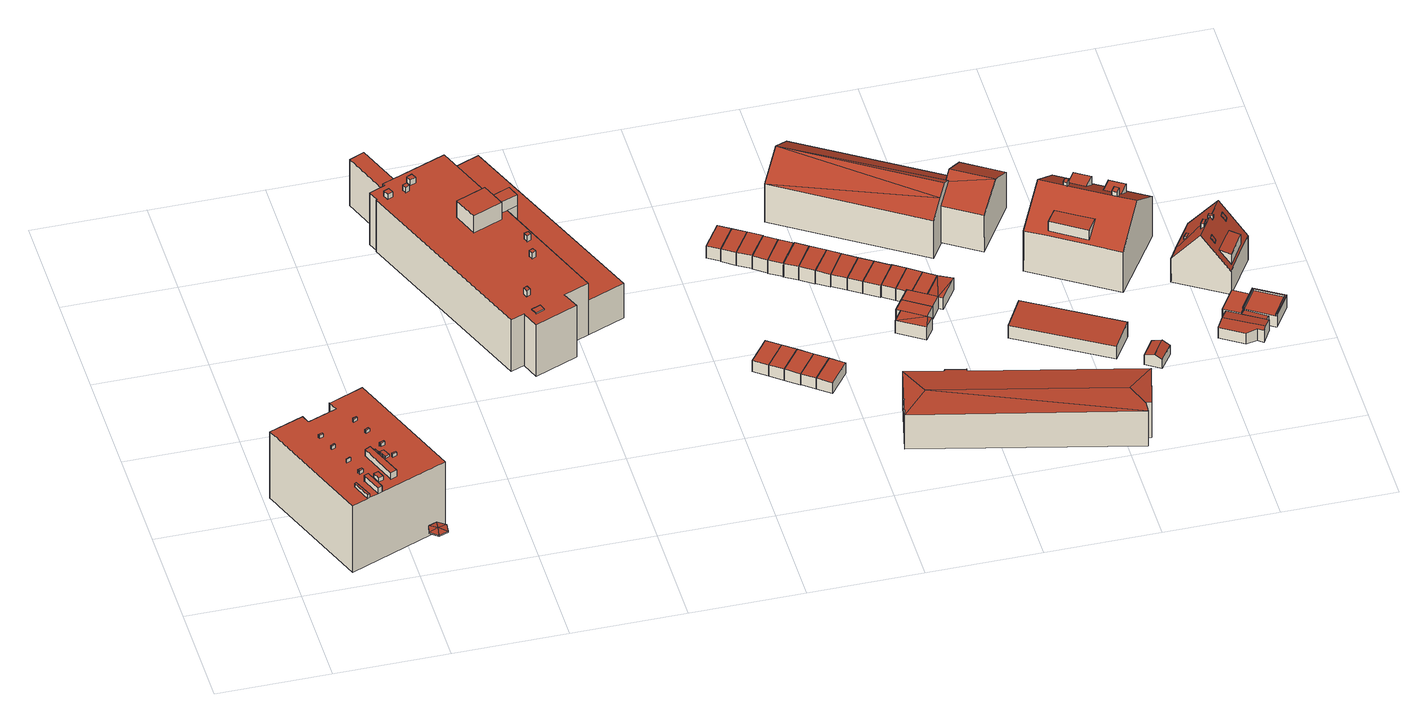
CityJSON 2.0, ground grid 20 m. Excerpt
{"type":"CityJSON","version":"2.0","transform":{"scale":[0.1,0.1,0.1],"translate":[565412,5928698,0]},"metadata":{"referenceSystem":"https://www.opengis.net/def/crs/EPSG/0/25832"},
"CityObjects":{
"building1":{"type":"Building","attributes":{"Grundfläche 2D":"419.373570","Grundhöhe NN":"1.527"},"children":["building1-1","building1-2","building1-3","building1-4","building1-5","building1-6","building1-7","building1-8","building1-9","building1-10","building1-11","building1-12","building1-13","building1-14","building1-15","building1-16"],"geometry":[{"type":"Solid","lod":"3","boundaries":[[[[0,1,2,3,4,5,6,7,8,9,10,11,12,13,14]],[[15,16,7,6,5,4,17,18]],[[12,11,10,9,8,7,16,19]],[[13,12,19,20]],[[0,14,13,20,21,22,23,24]],[[25,1,0,24,23,22,26,27]],[[28,2,1,25,27,26,29,30]],[[31,3,2,28,30,29,32,33]],[[3,31,33,32,17,4]],[[17,32,29,26,22,21,20,19,16,15,18]]]],"semantics":{"surfaces":[{"type":"RoofSurface"},{"type":"WallSurface"},{"type":"GroundSurface"}],"values":[[0,1,1,1,1,1,1,1,1,2]]}}]},
"building1-1":{"type":"BuildingInstallation","parents":["building1"],"geometry":[{"type":"MultiSurface","lod":"3","boundaries":[[[34,35,36,37]],[[38,39,37,36]],[[34,37,39,40]],[[40,41,35,34]],[[36,35,41,38]]],"semantics":{"surfaces":[{"type":"RoofSurface"},{"type":"WallSurface"}],"values":[0,1,1,1,1]}}]},
"building1-2":{"type":"BuildingInstallation","parents":["building1"],"geometry":[{"type":"MultiSurface","lod":"3","boundaries":[[[42,43,44,45]],[[9,46,45,44]],[[46,47,42,45]],[[43,42,47,8]],[[8,9,44,43]]],"semantics":{"surfaces":[{"type":"RoofSurface"},{"type":"WallSurface"}],"values":[0,1,1,1,1]}}]},
"building1-3":{"type":"BuildingInstallation","parents":["building1"],"geometry":[{"type":"MultiSurface","lod":"3","boundaries":[[[48,49,50,51]],[[51,50,52,53]],[[53,54,48,51]],[[49,48,54,55]],[[55,52,50,49]]],"semantics":{"surfaces":[{"type":"RoofSurface"},{"type":"WallSurface"}],"values":[0,1,1,1,1]}}]},
"building1-4":{"type":"BuildingInstallation","parents":["building1"],"geometry":[{"type":"MultiSurface","lod":"3","boundaries":[[[56,57,58,59,60]],[[58,57,61,62]],[[63,60,59,58,62,64]],[[56,60,63,65]],[[57,56,65,61]]],"semantics":{"surfaces":[{"type":"RoofSurface"},{"type":"WallSurface"}],"values":[0,1,1,1,1]}}]},
"building1-5":{"type":"BuildingInstallation","parents":["building1"],"geometry":[{"type":"MultiSurface","lod":"3","boundaries":[[[66,67,68,69]],[[11,70,69,68]],[[66,69,70,71]],[[67,66,71,10]],[[10,11,68,67]]],"semantics":{"surfaces":[{"type":"RoofSurface"},{"type":"WallSurface"}],"values":[0,1,1,1,1]}}]},
"building1-6":{"type":"BuildingInstallation","parents":["building1"],"geometry":[{"type":"MultiSurface","lod":"3","boundaries":[[[72,73,74,75]],[[76,77,73,72]],[[77,78,74,73]],[[78,79,75,74]],[[79,76,72,75]]],"semantics":{"surfaces":[{"type":"RoofSurface"},{"type":"WallSurface"}],"values":[0,1,1,1,1]}}]},
"building1-7":{"type":"BuildingInstallation","parents":["building1"],"geometry":[{"type":"MultiSurface","lod":"3","boundaries":[[[80,81,82,83]],[[83,82,84,85]],[[80,83,85,86]],[[81,80,86,87]],[[82,81,87,84]]],"semantics":{"surfaces":[{"type":"RoofSurface"},{"type":"WallSurface"}],"values":[0,1,1,1,1]}}]},
"building1-8":{"type":"BuildingInstallation","parents":["building1"],"geometry":[{"type":"MultiSurface","lod":"3","boundaries":[[[88,89,90,91]],[[92,93,88,91]],[[93,94,89,88]],[[94,95,90,89]],[[95,92,91,90]]],"semantics":{"surfaces":[{"type":"RoofSurface"},{"type":"WallSurface"}],"values":[0,1,1,1,1]}}]},
"building1-9":{"type":"BuildingInstallation","parents":["building1"],"geometry":[{"type":"MultiSurface","lod":"3","boundaries":[[[96,97,98,99]],[[99,98,100,101]],[[96,99,101,102]],[[97,96,102,103]],[[98,97,103,100]]],"semantics":{"surfaces":[{"type":"RoofSurface"},{"type":"WallSurface"}],"values":[0,1,1,1,1]}}]},
"building1-10":{"type":"BuildingInstallation","parents":["building1"],"geometry":[{"type":"MultiSurface","lod":"3","boundaries":[[[104,105,106,107]],[[107,106,108,109]],[[109,110,104,107]],[[105,104,110,111]],[[111,108,106,105]]],"semantics":{"surfaces":[{"type":"RoofSurface"},{"type":"WallSurface"}],"values":[0,1,1,1,1]}}]},
"building1-11":{"type":"BuildingInstallation","parents":["building1"],"geometry":[{"type":"MultiSurface","lod":"3","boundaries":[[[112,113,114,115]],[[115,114,116,117]],[[112,115,117,118]],[[113,112,118,119]],[[114,113,119,116]]],"semantics":{"surfaces":[{"type":"RoofSurface"},{"type":"WallSurface"}],"values":[0,1,1,1,1]}}]},
"building1-12":{"type":"BuildingInstallation","parents":["building1"],"geometry":[{"type":"MultiSurface","lod":"3","boundaries":[[[120,121,122,123]],[[123,122,124,125]],[[125,126,120,123]],[[121,120,126,127]],[[127,124,122,121]]],"semantics":{"surfaces":[{"type":"RoofSurface"},{"type":"WallSurface"}],"values":[0,1,1,1,1]}}]},
"building1-13":{"type":"BuildingInstallation","parents":["building1"],"geometry":[{"type":"MultiSurface","lod":"3","boundaries":[[[128,129,130,131]],[[131,130,132,133]],[[133,134,128,131]],[[129,128,134,135]],[[135,132,130,129]]],"semantics":{"surfaces":[{"type":"RoofSurface"},{"type":"WallSurface"}],"values":[0,1,1,1,1]}}]},
"building1-14":{"type":"BuildingInstallation","parents":["building1"],"geometry":[{"type":"MultiSurface","lod":"3","boundaries":[[[136,137,138,139]],[[136,139,140,141]],[[139,138,142,140]],[[141,143,137,136]],[[143,142,138,137]]],"semantics":{"surfaces":[{"type":"RoofSurface"},{"type":"WallSurface"}],"values":[0,1,1,1,1]}}]},
"building1-15":{"type":"BuildingInstallation","parents":["building1"],"geometry":[{"type":"MultiSurface","lod":"3","boundaries":[[[25,24,144,145,146,31,28]],[[25,27,23,24]],[[31,146,147,33]],[[31,33,30,28]],[[28,30,27,25]],[[24,23,148,144]],[[145,144,148,149]],[[146,145,149,147]],[[27,30,33,147,149,148,23]]],"semantics":{"surfaces":[{"type":"RoofSurface"},{"type":"WallSurface"},{"type":"OuterCeilingSurface"}],"values":[0,1,1,1,1,1,1,1,2]}}]},
"building1-16":{"type":"BuildingInstallation","parents":["building1"],"geometry":[{"type":"MultiSurface","lod":"3","boundaries":[[[150,151,152]],[[150,153,151]],[[150,152,154]],[[150,154,155]],[[150,155,156]],[[150,156,153]],[[157,158,156,155]],[[159,160,152,151]],[[160,161,154,152]],[[161,157,155,154]],[[158,162,153,156]],[[162,159,151,153]],[[162,158,157,161,160,159]]],"semantics":{"surfaces":[{"type":"RoofSurface"},{"type":"WallSurface"},{"type":"OuterCeilingSurface"}],"values":[0,0,0,0,0,0,1,1,1,1,1,1,2]}}]},
"building2":{"type":"Building","attributes":{"Grundfläche 2D":"959.477954","Grundhöhe NN":"1.490"},"children":["building2-1","building2-2","building2-3","building2-4","building2-5","building2-6","building2-7"],"geometry":[{"type":"Solid","lod":"3","boundaries":[[[[163,164,165,166]],[[167,168,169,170,171,172]],[[173,174,175,176,177,178,179,180,181,182,183,184,185,186,187,188,189,190,191,192,193]],[[194,195,196,197]],[[198,199,200,201,202,203,204,205]],[[192,191,166,165]],[[190,168,163,166,191]],[[168,167,164,163]],[[192,165,164,167,193]],[[190,189,169,168]],[[189,188,206,170,169]],[[206,207,171,170]],[[207,174,173,172,171]],[[173,193,167,172]],[[198,205,175,174]],[[197,196,177,176,175,205,208,209,210]],[[177,196,211,212,178]],[[179,178,212,213]],[[180,179,213,214]],[[181,180,214,215]],[[182,181,215,216]],[[183,182,216,217]],[[184,183,217,218]],[[185,184,218,219]],[[186,185,219,220]],[[186,220,221,202,187]],[[187,202,201,188]],[[188,201,200,206]],[[206,200,199,207]],[[207,199,198,174]],[[194,197,210,222]],[[195,194,222,223]],[[196,195,223,211]],[[203,202,221,224]],[[204,203,224,225]],[[205,204,225,208]],[[208,225,224,221,220,219,218,217,216,215,214,213,212,211,223,222,210,209]]]],"semantics":{"surfaces":[{"type":"RoofSurface"},{"type":"WallSurface"},{"type":"GroundSurface"}],"values":[[0,0,0,0,0,1,1,1,1,1,1,1,1,1,1,1,1,1,1,1,1,1,1,1,1,1,1,1,1,1,1,1,1,1,1,1,2]]}}]},
"building2-1":{"type":"BuildingInstallation","parents":["building2"],"geometry":[{"type":"MultiSurface","lod":"3","boundaries":[[[226,227,228,229]],[[230,231,229,228]],[[231,232,226,229]],[[227,226,232,233]],[[228,227,233,230]]],"semantics":{"surfaces":[{"type":"RoofSurface"},{"type":"WallSurface"}],"values":[0,1,1,1,1]}}]},
"building2-2":{"type":"BuildingInstallation","parents":["building2"],"geometry":[{"type":"MultiSurface","lod":"3","boundaries":[[[234,235,236,237]],[[237,236,238,239]],[[234,237,239,240]],[[235,234,240,241]],[[236,235,241,238]]],"semantics":{"surfaces":[{"type":"RoofSurface"},{"type":"WallSurface"}],"values":[0,1,1,1,1]}}]},
"building2-3":{"type":"BuildingInstallation","parents":["building2"],"geometry":[{"type":"MultiSurface","lod":"3","boundaries":[[[242,243,244,245]],[[245,244,246,247]],[[242,245,247,248]],[[243,242,248,249]],[[244,243,249,246]]],"semantics":{"surfaces":[{"type":"RoofSurface"},{"type":"WallSurface"}],"values":[0,1,1,1,1]}}]},
"building2-4":{"type":"BuildingInstallation","parents":["building2"],"geometry":[{"type":"MultiSurface","lod":"3","boundaries":[[[250,251,252,253]],[[253,252,254,255]],[[255,256,250,253]],[[251,250,256,257]],[[257,254,252,251]]],"semantics":{"surfaces":[{"type":"RoofSurface"},{"type":"WallSurface"}],"values":[0,1,1,1,1]}}]},
"building2-5":{"type":"BuildingInstallation","parents":["building2"],"geometry":[{"type":"MultiSurface","lod":"3","boundaries":[[[258,259,260,261]],[[261,260,262,263]],[[258,261,263,264]],[[259,258,264,265]],[[260,259,265,262]]],"semantics":{"surfaces":[{"type":"RoofSurface"},{"type":"WallSurface"}],"values":[0,1,1,1,1]}}]},
"building2-6":{"type":"BuildingInstallation","parents":["building2"],"geometry":[{"type":"MultiSurface","lod":"3","boundaries":[[[266,267,268,269]],[[269,268,270,271]],[[266,269,271,272]],[[267,266,272,273]],[[268,267,273,270]]],"semantics":{"surfaces":[{"type":"RoofSurface"},{"type":"WallSurface"}],"values":[0,1,1,1,1]}}]},
"building2-7":{"type":"BuildingInstallation","parents":["building2"],"geometry":[{"type":"MultiSurface","lod":"3","boundaries":[[[274,275,276,277]],[[277,276,278,279]],[[279,280,274,277]],[[275,274,280,281]],[[281,278,276,275]]],"semantics":{"surfaces":[{"type":"RoofSurface"},{"type":"WallSurface"}],"values":[0,1,1,1,1]}}]},
"building3":{"type":"Building","attributes":{"Grundfläche 2D":"15.358454","Grundhöhe NN":"1.234"},"geometry":[{"type":"Solid","lod":"3","boundaries":[[[[282,283,284,285]],[[286,287,285,284]],[[287,288,282,285]],[[288,289,283,282]],[[289,286,284,283]],[[289,288,287,286]]]],"semantics":{"surfaces":[{"type":"RoofSurface"},{"type":"WallSurface"},{"type":"GroundSurface"}],"values":[[0,1,1,1,1,2]]}}]},
"building4":{"type":"Building","attributes":{"Grundfläche 2D":"14.934471","Grundhöhe NN":"1.235"},"geometry":[{"type":"Solid","lod":"3","boundaries":[[[[290,291,285,284]],[[287,286,284,285]],[[286,292,290,284]],[[292,293,291,290]],[[293,287,285,291]],[[293,292,286,287]]]],"semantics":{"surfaces":[{"type":"RoofSurface"},{"type":"WallSurface"},{"type":"GroundSurface"}],"values":[[0,1,1,1,1,2]]}}]},
"building5":{"type":"Building","attributes":{"Grundfläche 2D":"16.079804","Grundhöhe NN":"1.243"},"geometry":[{"type":"Solid","lod":"3","boundaries":[[[[294,295,291,290]],[[293,292,290,291]],[[292,296,294,290]],[[296,297,295,294]],[[297,293,291,295]],[[297,296,292,293]]]],"semantics":{"surfaces":[{"type":"RoofSurface"},{"type":"WallSurface"},{"type":"GroundSurface"}],"values":[[0,1,1,1,1,2]]}}]},
"building6":{"type":"Building","attributes":{"Grundfläche 2D":"15.161634","Grundhöhe NN":"1.268"},"geometry":[{"type":"Solid","lod":"3","boundaries":[[[[298,299,295,294]],[[300,301,294,295]],[[301,302,298,294]],[[302,303,299,298]],[[303,300,295,299]],[[303,302,301,300]]]],"semantics":{"surfaces":[{"type":"RoofSurface"},{"type":"WallSurface"},{"type":"GroundSurface"}],"values":[[0,1,1,1,1,2]]}}]},
"building7":{"type":"Building","attributes":{"Grundfläche 2D":"15.591149","Grundhöhe NN":"1.284"},"geometry":[{"type":"Solid","lod":"3","boundaries":[[[[304,305,299,298]],[[303,302,298,299]],[[302,306,304,298]],[[306,307,305,304]],[[307,303,299,305]],[[307,306,302,303]]]],"semantics":{"surfaces":[{"type":"RoofSurface"},{"type":"WallSurface"},{"type":"GroundSurface"}],"values":[[0,1,1,1,1,2]]}}]},
"building8":{"type":"Building","attributes":{"Grundfläche 2D":"13.359956","Grundhöhe NN":"0.906"},"geometry":[{"type":"Solid","lod":"3","boundaries":[[[[308,309,310,311]],[[312,313,311,310]],[[313,314,308,311]],[[314,315,309,308]],[[315,312,310,309]],[[315,314,313,312]]]],"semantics":{"surfaces":[{"type":"RoofSurface"},{"type":"WallSurface"},{"type":"GroundSurface"}],"values":[[0,1,1,1,1,2]]}}]},
"building9":{"type":"Building","attributes":{"Grundfläche 2D":"14.744199","Grundhöhe NN":"0.836"},"geometry":[{"type":"Solid","lod":"3","boundaries":[[[[316,317,311,310]],[[318,319,310,311]],[[319,320,316,310]],[[320,321,317,316]],[[321,318,311,317]],[[321,320,319,318]]]],"semantics":{"surfaces":[{"type":"RoofSurface"},{"type":"WallSurface"},{"type":"GroundSurface"}],"values":[[0,1,1,1,1,2]]}}]},
"building10":{"type":"Building","attributes":{"Grundfläche 2D":"14.467933","Grundhöhe NN":"0.752"},"geometry":[{"type":"Solid","lod":"3","boundaries":[[[[322,317,316,323]],[[320,324,323,316]],[[324,325,322,323]],[[325,321,317,322]],[[321,320,316,317]],[[321,325,324,320]]]],"semantics":{"surfaces":[{"type":"RoofSurface"},{"type":"WallSurface"},{"type":"GroundSurface"}],"values":[[0,1,1,1,1,2]]}}]},
"building11":{"type":"Building","attributes":{"Grundfläche 2D":"14.315222","Grundhöhe NN":"0.655"},"geometry":[{"type":"Solid","lod":"3","boundaries":[[[[326,327,328,329]],[[330,331,329,328]],[[331,332,326,329]],[[332,333,327,326]],[[333,330,328,327]],[[333,332,331,330]]]],"semantics":{"surfaces":[{"type":"RoofSurface"},{"type":"WallSurface"},{"type":"GroundSurface"}],"values":[[0,1,1,1,1,2]]}}]},
"building12":{"type":"Building","attributes":{"Grundfläche 2D":"14.659593","Grundhöhe NN":"0.586"},"geometry":[{"type":"Solid","lod":"3","boundaries":[[[[334,327,326,335,336]],[[337,338,326,327]],[[338,339,335,326]],[[339,340,341,334,336,335]],[[341,337,327,334]],[[339,338,337,341,340]]]],"semantics":{"surfaces":[{"type":"RoofSurface"},{"type":"WallSurface"},{"type":"GroundSurface"}],"values":[[0,1,1,1,1,2]]}}]},
"building13":{"type":"Building","attributes":{"Grundfläche 2D":"14.381720","Grundhöhe NN":"0.501"},"geometry":[{"type":"Solid","lod":"3","boundaries":[[[[342,343,344,345]],[[343,342,346,347]],[[344,343,347,348]],[[345,344,348,349]],[[342,345,349,346]],[[347,346,349,348]]]],"semantics":{"surfaces":[{"type":"RoofSurface"},{"type":"WallSurface"},{"type":"GroundSurface"}],"values":[[0,1,1,1,1,2]]}}]},
"building14":{"type":"Building","attributes":{"Grundfläche 2D":"16.292065","Grundhöhe NN":"0.453"},"geometry":[{"type":"Solid","lod":"3","boundaries":[[[[350,351,345,344]],[[349,348,344,345]],[[348,352,350,344]],[[352,353,351,350]],[[353,349,345,351]],[[353,352,348,349]]]],"semantics":{"surfaces":[{"type":"RoofSurface"},{"type":"WallSurface"},{"type":"GroundSurface"}],"values":[[0,1,1,1,1,2]]}}]},
"building15":{"type":"Building","attributes":{"Grundfläche 2D":"14.017335","Grundhöhe NN":"0.629"},"geometry":[{"type":"Solid","lod":"3","boundaries":[[[[354,355,351,350]],[[356,357,350,351]],[[357,358,354,350]],[[358,359,355,354]],[[359,356,351,355]],[[359,358,357,356]]]],"semantics":{"surfaces":[{"type":"RoofSurface"},{"type":"WallSurface"},{"type":"GroundSurface"}],"values":[[0,1,1,1,1,2]]}}]},
"building16":{"type":"Building","attributes":{"Grundfläche 2D":"16.010015","Grundhöhe NN":"0.717"},"geometry":[{"type":"Solid","lod":"3","boundaries":[[[[360,361,355,354]],[[362,363,354,355]],[[363,364,360,354]],[[364,365,361,360]],[[365,362,355,361]],[[365,364,363,362]]]],"semantics":{"surfaces":[{"type":"RoofSurface"},{"type":"WallSurface"},{"type":"GroundSurface"}],"values":[[0,1,1,1,1,2]]}}]},
"building17":{"type":"Building","attributes":{"Grundfläche 2D":"14.755245","Grundhöhe NN":"0.725"},"geometry":[{"type":"Solid","lod":"3","boundaries":[[[[366,367,361,360]],[[365,364,360,361]],[[364,368,366,360]],[[368,369,367,366]],[[369,365,361,367]],[[369,368,364,365]]]],"semantics":{"surfaces":[{"type":"RoofSurface"},{"type":"WallSurface"},{"type":"GroundSurface"}],"values":[[0,1,1,1,1,2]]}}]},
"building18":{"type":"Building","attributes":{"Grundfläche 2D":"14.750158","Grundhöhe NN":"1.026"},"geometry":[{"type":"Solid","lod":"3","boundaries":[[[[370,371,372]],[[373,371,370]],[[374,371,373]],[[375,372,371,374,376]],[[370,372,375,377]],[[373,370,377,378]],[[374,373,378,376]],[[375,376,378,377]]]],"semantics":{"surfaces":[{"type":"RoofSurface"},{"type":"WallSurface"},{"type":"GroundSurface"}],"values":[[0,0,0,1,1,1,1,2]]}}]},
"building19":{"type":"Building","attributes":{"Grundfläche 2D":"16.859352","Grundhöhe NN":"0.728"},"geometry":[{"type":"Solid","lod":"3","boundaries":[[[[379,367,366,380,381]],[[369,368,366,367]],[[368,382,380,366]],[[382,383,384,379,381,380]],[[384,369,367,379]],[[382,368,369,384,383]]]],"semantics":{"surfaces":[{"type":"RoofSurface"},{"type":"WallSurface"},{"type":"GroundSurface"}],"values":[[0,1,1,1,1,2]]}}]},
"building20":{"type":"Building","attributes":{"Grundfläche 2D":"14.356644","Grundhöhe NN":"0.932"},"geometry":[{"type":"Solid","lod":"3","boundaries":[[[[385,386,387,388]],[[386,385,389,390]],[[387,386,390,391]],[[388,387,391,392]],[[385,388,392,389]],[[390,389,392,391]]]],"semantics":{"surfaces":[{"type":"RoofSurface"},{"type":"WallSurface"},{"type":"GroundSurface"}],"values":[[0,1,1,1,1,2]]}}]},
"building21":{"type":"Building","attributes":{"Grundfläche 2D":"13.790051","Grundhöhe NN":"0.683"},"geometry":[{"type":"Solid","lod":"3","boundaries":[[[[393,379,381,394,395]],[[396,384,383,381,379,393]],[[383,397,394,381]],[[397,398,395,394]],[[398,396,393,395]],[[383,384,396,398,397]]]],"semantics":{"surfaces":[{"type":"RoofSurface"},{"type":"WallSurface"},{"type":"GroundSurface"}],"values":[[0,1,1,1,1,2]]}}]},
"building22":{"type":"Building","attributes":{"Grundfläche 2D":"445.768175","Grundhöhe NN":"1.738"},"children":["building22-1"],"geometry":[{"type":"Solid","lod":"3","boundaries":[[[[399,400,401,402]],[[403,401,400,404,405,406,407,408,409]],[[410,403,409]],[[411,403,410]],[[411,402,401,403]],[[412,404,400,413,414,415]],[[416,405,404,412,415,414,417,418]],[[406,405,416,418,417,419,407]],[[408,407,419,420]],[[409,408,420,421]],[[410,409,421,422]],[[411,410,422,423]],[[402,411,423,424]],[[399,402,424,425]],[[400,399,425,413]],[[424,423,422,421,420,419,417,414,413,425]]]],"semantics":{"surfaces":[{"type":"RoofSurface"},{"type":"WallSurface"},{"type":"GroundSurface"}],"values":[[0,0,0,0,0,1,1,1,1,1,1,1,1,1,1,2]]}}]},
"building22-1":{"type":"BuildingInstallation","parents":["building22"],"geometry":[{"type":"MultiSurface","lod":"3","boundaries":[[[426,427,428,429,416,412]],[[430,418,416,429]],[[418,415,412,416]],[[415,431,426,412]],[[431,432,427,426]],[[432,433,428,427]],[[433,430,429,428]],[[430,433,432,431,415,418]]],"semantics":{"surfaces":[{"type":"RoofSurface"},{"type":"WallSurface"},{"type":"OuterCeilingSurface"}],"values":[0,1,1,1,1,1,1,2]}}]},
"building23":{"type":"Building","attributes":{"Grundfläche 2D":"14.476146","Grundhöhe NN":"0.920"},"geometry":[{"type":"Solid","lod":"3","boundaries":[[[[388,434,435,385]],[[385,435,436,389]],[[388,385,389,392]],[[434,388,392,437]],[[435,434,437,436]],[[437,392,389,436]]]],"semantics":{"surfaces":[{"type":"RoofSurface"},{"type":"WallSurface"},{"type":"GroundSurface"}],"values":[[0,1,1,1,1,2]]}}]},
"building24":{"type":"Building","attributes":{"Grundfläche 2D":"14.728514","Grundhöhe NN":"0.670"},"geometry":[{"type":"Solid","lod":"3","boundaries":[[[[395,394,438,439]],[[394,395,398,397]],[[438,394,397,440]],[[439,438,440,441]],[[395,439,441,398]],[[397,398,441,440]]]],"semantics":{"surfaces":[{"type":"RoofSurface"},{"type":"WallSurface"},{"type":"GroundSurface"}],"values":[[0,1,1,1,1,2]]}}]},
"building25":{"type":"Building","attributes":{"Grundfläche 2D":"14.269554","Grundhöhe NN":"0.729"},"geometry":[{"type":"Solid","lod":"3","boundaries":[[[[442,443,439,438]],[[440,444,442,438]],[[441,440,438,439]],[[444,445,443,442]],[[445,441,439,443]],[[445,444,440,441]]]],"semantics":{"surfaces":[{"type":"RoofSurface"},{"type":"WallSurface"},{"type":"GroundSurface"}],"values":[[0,1,1,1,1,2]]}}]},
"building26":{"type":"Building","attributes":{"Grundfläche 2D":"329.879041","Grundhöhe NN":"0.549"},"geometry":[{"type":"Solid","lod":"3","boundaries":[[[[446,447,448,449,450]],[[451,446,452]],[[453,446,451]],[[454,447,446,453]],[[451,452,455]],[[450,449,456,457]],[[452,446,450,457,458]],[[455,452,458,459]],[[460,454,453,451,455,459,461]],[[447,454,460,462]],[[449,448,447,462,456]],[[460,461,459,458,457,456,462]]]],"semantics":{"surfaces":[{"type":"RoofSurface"},{"type":"WallSurface"},{"type":"GroundSurface"}],"values":[[0,0,0,0,0,1,1,1,1,1,1,2]]}}]},
"building27":{"type":"Building","attributes":{"Grundfläche 2D":"14.965382","Grundhöhe NN":"0.803"},"geometry":[{"type":"Solid","lod":"3","boundaries":[[[[463,443,442]],[[464,443,463]],[[463,442,465]],[[464,463,466]],[[467,468,442,443]],[[468,469,465,442]],[[469,470,463,465]],[[470,471,466,463]],[[471,472,464,466]],[[472,467,443,464]],[[472,471,470,469,468,467]]]],"semantics":{"surfaces":[{"type":"RoofSurface"},{"type":"WallSurface"},{"type":"GroundSurface"}],"values":[[0,0,0,0,1,1,1,1,1,1,2]]}}]},
"building28":{"type":"Building","attributes":{"Grundfläche 2D":"110.290281","Grundhöhe NN":"0.794"},"geometry":[{"type":"Solid","lod":"3","boundaries":[[[[473,474,475,476]],[[477,478,476,475]],[[478,479,473,476]],[[479,480,474,473]],[[480,477,475,474]],[[480,479,478,477]]]],"semantics":{"surfaces":[{"type":"RoofSurface"},{"type":"WallSurface"},{"type":"GroundSurface"}],"values":[[0,1,1,1,1,2]]}}]},
"building29":{"type":"Building","attributes":{"Grundfläche 2D":"90.482100","Grundhöhe NN":"1.075"},"geometry":[{"type":"Solid","lod":"3","boundaries":[[[[481,482,483,484,485]],[[486,481,485,487]],[[488,481,486,489,490]],[[487,485,484,483,491,492]],[[486,487,492,493]],[[490,489,486,493,494]],[[488,490,494,495]],[[482,481,488,495,496]],[[483,482,496,491]],[[496,495,494,493,492,491]]]],"semantics":{"surfaces":[{"type":"RoofSurface"},{"type":"WallSurface"},{"type":"GroundSurface"}],"values":[[0,0,0,1,1,1,1,1,1,2]]}}]},
"building30":{"type":"Building","attributes":{"Grundfläche 2D":"12.048348","Grundhöhe NN":"1.374"},"geometry":[{"type":"Solid","lod":"3","boundaries":[[[[497,498,499,500]],[[501,498,497,502]],[[500,499,503,504]],[[502,497,500,504,505]],[[501,502,505,506]],[[503,499,498,501,506]],[[505,504,503,506]]]],"semantics":{"surfaces":[{"type":"RoofSurface"},{"type":"WallSurface"},{"type":"GroundSurface"}],"values":[[0,0,1,1,1,1,2]]}}]},
"building31":{"type":"Building","attributes":{"Grundfläche 2D":"252.736160","Grundhöhe NN":"1.483"},"children":["building31-1","building31-2"],"geometry":[{"type":"Solid","lod":"3","boundaries":[[[[507,508,509,510,511,512,513]],[[514,515,516,517,518]],[[519,520,521,522]],[[523,524,525,526,527,528,529,530,531],[532,533,534,508,507,513,512,535]],[[536,524,523,531,530,529,537],[521,538,539,522],[540,541,542,515,514,518]],[[532,535,511,510,509,534,533]],[[512,511,535]],[[509,508,534]],[[518,517,540]],[[516,515,542,541]],[[541,540,517,516]],[[520,538,521]],[[522,539,519]],[[520,519,539,538]],[[537,529,528,543,544]],[[536,537,544,545]],[[525,524,536,545,546]],[[528,527,526,525,546,543]],[[546,545,544,543]]]],"semantics":{"surfaces":[{"type":"RoofSurface"},{"type":"WallSurface"},{"type":"GroundSurface"}],"values":[[0,0,0,0,0,1,1,1,1,1,1,1,1,1,1,1,1,1,2]]}}]},
"building31-1":{"type":"BuildingInstallation","parents":["building31"],"geometry":[{"type":"MultiSurface","lod":"3","boundaries":[[[547,548,549,550]],[[551,552,550,549]],[[547,550,552,553]],[[548,547,553,554]],[[554,551,549,548]]],"semantics":{"surfaces":[{"type":"RoofSurface"},{"type":"WallSurface"}],"values":[0,1,1,1,1]}}]},
"building31-2":{"type":"BuildingInstallation","parents":["building31"],"geometry":[{"type":"MultiSurface","lod":"3","boundaries":[[[555,556,557,558,559]],[[560,523,556,555]],[[561,557,556,523]],[[561,562,558,557]],[[562,563,560,555,559,558]]],"semantics":{"surfaces":[{"type":"RoofSurface"},{"type":"WallSurface"}],"values":[0,1,1,1,1]}}]},
"building32":{"type":"Building","attributes":{"Grundfläche 2D":"81.203146","Grundhöhe NN":"1.503"},"children":["building32-1"],"geometry":[{"type":"Solid","lod":"3","boundaries":[[[[564,565,566,567,568,569,570,571]],[[572,573,574,575,576,577]],[[578,579,580,581,582]],[[583,579,578,584,585,586]],[[587,588,589]],[[590,589,588,591]],[[573,571,592,593,574]],[[575,574,593,594]],[[581,576,575,594,595,582]],[[577,576,581,588,587,565]],[[577,565,564,572]],[[573,572,564,571]],[[596,597,598,568,567,566,565,587,589,590]],[[569,568,598,599]],[[570,569,599,600]],[[592,571,570,600]],[[584,578,582,595,601]],[[585,584,601,602]],[[586,585,602,603]],[[583,586,603,604]],[[580,579,583,604,605]],[[591,588,581,580,605,606]],[[596,590,591,606]],[[599,598,597,596,606,605,604,603,602,601,595,594,593,592,600]]]],"semantics":{"surfaces":[{"type":"RoofSurface"},{"type":"WallSurface"},{"type":"GroundSurface"}],"values":[[0,0,0,0,0,0,1,1,1,1,1,1,1,1,1,1,1,1,1,1,1,1,1,2]]}}]},
"building32-1":{"type":"BuildingInstallation","parents":["building32"],"geometry":[{"type":"MultiSurface","lod":"3","boundaries":[[[607,608,609,610,611,612,613,614,615]],[[610,609,608,572,564,565,566]],[[566,616,611,610]],[[612,611,616,617]],[[613,612,617,567]],[[567,568,614,613]],[[568,569,615,614]],[[569,570,607,615]],[[607,570,571,564,572,608]]],"semantics":{"surfaces":[{"type":"RoofSurface"},{"type":"WallSurface"}],"values":[0,1,1,1,1,1,1,1,1]}}]},
"building33":{"type":"Building","attributes":{"Grundfläche 2D":"94.418177","Grundhöhe NN":"1.477"},"children":["building33-1","building33-2","building33-3","building33-4","building33-5"],"geometry":[{"type":"Solid","lod":"3","boundaries":[[[[618,619,620,621,622,623,624]],[[625,626,627,628,629,630,631,632,633,634],[624,623,635,636,637,638,619,618]],[[628,639,640,631,630,629,628,627]],[[639,628,627,626,641]],[[623,622,635]],[[620,619,638]],[[636,635,622,621,620,638,637]],[[641,626,625,642,643]],[[640,639,641,643,644]],[[632,631,640,644,645]],[[625,634,633,632,645,642]],[[645,644,643,642]]]],"semantics":{"surfaces":[{"type":"RoofSurface"},{"type":"WallSurface"},{"type":"GroundSurface"}],"values":[[0,0,0,0,1,1,1,1,1,1,1,2]]}}]},
"building33-1":{"type":"BuildingInstallation","parents":["building33"],"geometry":[{"type":"MultiSurface","lod":"3","boundaries":[[[646,647,648,649]],[[650,651,649,648]],[[646,649,651,652]],[[647,646,652,653]],[[648,647,653,650]]],"semantics":{"surfaces":[{"type":"RoofSurface"},{"type":"WallSurface"}],"values":[0,1,1,1,1]}}]},
"building33-2":{"type":"BuildingInstallation","parents":["building33"],"geometry":[{"type":"MultiSurface","lod":"3","boundaries":[[[654,655,656,657]],[[655,658,656]],[[657,659,654]],[[655,654,659,658]]],"semantics":{"surfaces":[{"type":"RoofSurface"},{"type":"WallSurface"}],"values":[0,1,1,1]}}]},
"building33-3":{"type":"BuildingInstallation","parents":["building33"],"geometry":[{"type":"MultiSurface","lod":"3","boundaries":[[[660,661,662,663]],[[662,661,664,665]],[[663,662,665,666]],[[660,663,666,667]],[[661,660,667,664]]],"semantics":{"surfaces":[{"type":"RoofSurface"},{"type":"WallSurface"}],"values":[0,1,1,1,1]}}]},
"building33-4":{"type":"BuildingInstallation","parents":["building33"],"geometry":[{"type":"MultiSurface","lod":"3","boundaries":[[[668,669,670,671]],[[672,673,671,670]],[[668,671,673,674]],[[669,668,674,675]],[[675,672,670,669]]],"semantics":{"surfaces":[{"type":"RoofSurface"},{"type":"WallSurface"}],"values":[0,1,1,1,1]}}]},
"building33-5":{"type":"BuildingInstallation","parents":["building33"],"geometry":[{"type":"MultiSurface","lod":"3","boundaries":[[[676,677,678,679,680]],[[681,679,678,682,683]],[[680,679,681,628]],[[676,680,628,684]],[[677,676,684,685]],[[627,682,678,677,685]]],"semantics":{"surfaces":[{"type":"RoofSurface"},{"type":"WallSurface"}],"values":[0,1,1,1,1,1]}}]}
},
"vertices":[
[121,285,158],[128,268,158],[76,248,158],[70,263,158],[9,240,158],[16,223,158],[18,218,158],[93,26,158],[121,37,158],[125,39,158],[141,45,158],[148,48,158],[267,95,158],[183,309,158],[123,285,158],[18,218,15],[93,26,15],[9,240,15],[16,223,15],[267,95,15],[183,309,15],[123,285,15],[121,285,15],[121,285,52],[121,285,54],[128,268,54],[128,268,15],[128,268,52],[76,248,54],[76,248,15],[76,248,52],[70,263,54],[70,263,15],[70,263,52],
[118,136,165],[117,138,165],[110,135,165],[111,133,165],[110,135,158],[111,133,158],[118,136,158],[117,138,158],
[108,71,166],[121,37,166],[125,39,166],[111,72,166],[111,72,158],[108,71,158],
[89,208,165],[82,206,165],[83,203,165],[90,205,165],[83,203,158],[90,205,158],[89,208,158],[82,206,158],
[182,131,162],[176,145,162],[169,142,162],[170,140,162],[175,128,162],[176,145,158],[169,142,158],[175,128,158],[170,140,158],[182,131,158],
[127,81,171],[141,45,171],[148,48,171],[134,84,171],[134,84,158],[127,81,158],
[162,147,165],[159,146,165],[162,137,165],[166,138,165],[162,147,158],[159,146,158],[162,137,158],[166,138,158],
[194,130,165],[193,133,165],[186,130,165],[187,127,165],[186,130,158],[187,127,158],[194,130,158],[193,133,158],
[144,142,172],[170,75,172],[181,79,172],[154,147,172],[154,147,158],[144,142,158],[170,75,158],[181,79,158],
[160,196,165],[167,199,165],[165,202,165],[158,199,165],[165,202,158],[158,199,158],[160,196,158],[167,199,158],
[124,100,165],[131,103,165],[129,107,165],[122,104,165],[129,107,158],[122,104,158],[124,100,158],[131,103,158],
[181,164,165],[173,161,165],[175,158,165],[182,161,165],[175,158,158],[182,161,158],[181,164,158],[173,161,158],
[147,228,165],[154,231,165],[153,233,165],[146,231,165],[153,233,158],[146,231,158],[147,228,158],[154,231,158],
[95,171,165],[102,174,165],[101,177,165],[94,174,165],[101,177,158],[94,174,158],[95,171,158],[102,174,158],
[149,73,167],[157,76,167],[152,89,167],[144,86,167],[144,86,158],[149,73,158],[152,89,158],[157,76,158],
[123,285,54],[117,298,54],[64,277,54],[64,277,52],[123,285,52],[117,298,52],
[249,71,40],[246,54,38],[263,60,38],[232,65,38],[265,77,38],[251,88,38],[236,82,38],[251,88,36],[236,82,36],[246,54,36],[263,60,36],[265,77,36],[232,65,36],
[519,695,162],[502,739,162],[449,718,162],[466,674,162],[502,739,149],[519,695,149],[523,711,149],[552,722,149],[544,744,149],[515,732,149],[515,732,126],[524,735,126],[469,875,126],[468,875,126],[353,830,126],[355,825,126],[327,814,126],[335,795,126],[333,794,126],[470,447,126],[495,457,126],[507,425,126],[583,455,126],[570,486,126],[615,504,126],[533,714,126],[523,711,126],[519,695,126],[466,674,126],[449,718,126],[502,739,126],[347,928,114],[320,916,114],[353,830,114],[381,841,114],[524,735,89],[544,744,89],[552,722,89],[533,714,89],[615,504,89],[682,531,89],[533,901,89],[469,875,89],[552,722,126],[544,744,126],[469,875,15],[468,875,15],[381,841,15],[353,830,15],[355,825,15],[327,814,15],[335,795,15],[333,794,15],[470,447,15],[495,457,15],[507,425,15],[583,455,15],[570,486,15],[615,504,15],[347,928,15],[320,916,15],[682,531,15],[533,901,15],
[406,819,138],[402,828,138],[392,824,138],[396,815,138],[392,824,126],[396,815,126],[406,819,126],[402,828,126],
[361,794,137],[357,804,137],[347,800,137],[351,790,137],[347,800,126],[351,790,126],[361,794,126],[357,804,126],
[516,500,139],[513,508,139],[506,505,139],[509,497,139],[506,505,126],[509,497,126],[516,500,126],[513,508,126],
[509,463,128],[514,452,128],[529,458,128],[525,469,128],[529,458,126],[525,469,126],[509,463,126],[514,452,126],
[391,802,138],[388,809,138],[381,806,138],[384,799,138],[381,806,126],[384,799,126],[391,802,126],[388,809,126],
[542,587,139],[549,590,139],[546,597,139],[539,594,139],[546,597,126],[539,594,126],[542,587,126],[549,590,126],
[545,630,139],[552,633,139],[549,640,139],[542,638,139],[549,640,126],[542,638,126],[545,630,126],[552,633,126],
[885,394,36],[852,351,36],[875,334,36],[908,377,36],[875,334,12],[908,377,12],[885,394,12],[852,351,12],
[897,317,36],[930,360,36],[897,317,12],[930,360,12],
[920,299,36],[953,342,36],[920,299,12],[953,342,12],
[942,282,36],[975,325,36],[953,342,13],[920,299,13],[942,282,13],[975,325,13],
[965,264,36],[998,307,36],[965,264,13],[998,307,13],
[882,694,35],[852,649,35],[873,635,35],[903,680,35],[873,635,9],[903,680,9],[882,694,9],[852,649,9],
[895,620,36],[925,665,36],[903,680,8],[873,635,8],[895,620,8],[925,665,8],
[948,650,36],[918,605,36],[918,605,8],[948,650,8],
[940,590,35],[970,635,35],[948,650,35],[918,605,35],[948,650,7],[918,605,7],[940,590,7],[970,635,7],
[992,620,35],[963,575,35],[963,576,35],[970,635,6],[940,590,6],[963,575,6],[963,576,6],[992,620,6],
[994,622,34],[963,576,34],[985,562,34],[1015,607,34],[994,622,5],[963,576,5],[985,562,5],[1015,607,5],
[1009,545,34],[1040,591,34],[1009,545,5],[1040,591,5],
[1031,531,33],[1061,577,33],[1040,591,6],[1009,545,6],[1031,531,6],[1061,577,6],
[1055,515,33],[1085,560,33],[1061,577,7],[1031,531,7],[1055,515,7],[1085,560,7],
[1077,500,33],[1108,545,33],[1077,500,7],[1108,545,7],
[1103,388,37],[1156,385,37],[1118,410,37],[1148,358,38],[1163,380,36],[1118,410,10],[1163,380,10],[1103,388,10],[1148,358,10],
[1133,528,33],[1103,483,33],[1104,484,33],[1103,483,7],[1104,484,7],[1133,528,7],
[1126,437,36],[1111,415,36],[1156,385,36],[1171,407,36],[1126,437,9],[1111,415,9],[1156,385,9],[1171,407,9],
[1134,529,33],[1125,470,33],[1155,515,33],[1134,529,7],[1125,470,7],[1155,515,7],
[1440,21,92],[1461,107,90],[1414,61,97],[1430,22,94],[1089,140,97],[1168,177,90],[1169,181,90],[1142,187,90],[1134,189,90],[1133,186,90],[1067,202,90],[1042,95,90],[1429,2,92],[1168,177,52],[1461,107,17],[1168,177,17],[1168,177,41],[1169,181,52],[1169,181,17],[1169,181,41],[1134,189,17],[1133,186,17],[1067,202,17],[1042,95,17],[1429,2,17],[1430,22,17],[1440,21,17],
[1182,174,56],[1185,187,56],[1144,197,43],[1142,187,43],[1142,187,41],[1182,174,41],[1185,187,41],[1144,197,41],
[1186,430,36],[1141,459,36],[1141,459,9],[1186,430,9],
[1147,455,32],[1178,500,32],[1147,455,7],[1178,500,7],
[1169,440,32],[1199,485,32],[1169,440,7],[1199,485,7],
[1000,766,121],[1249,623,112],[1259,638,100],[1270,657,87],[1030,812,86],[1231,588,106],[968,717,86],[1243,606,121],[1253,621,112],[1212,558,86],[1270,657,5],[1030,812,5],[968,717,5],[1212,558,5],[1253,621,5],[1231,588,5],[1249,623,5],
[1186,432,33],[1223,470,34],[1185,430,33],[1194,427,33],[1199,485,8],[1169,440,8],[1185,430,8],[1186,432,8],[1194,427,8],[1223,470,8],
[1279,332,35],[1437,236,35],[1468,286,39],[1310,383,39],[1468,286,8],[1310,383,8],[1279,332,8],[1437,236,8],
[1326,595,121],[1357,644,88],[1289,688,88],[1270,657,108],[1259,638,121],[1253,621,110],[1249,623,110],[1294,547,89],[1243,606,101],[1231,588,89],[1289,688,11],[1249,623,11],[1253,621,11],[1231,588,11],[1294,547,11],[1357,644,11],
[1490,194,41],[1511,226,41],[1496,236,35],[1475,204,35],[1522,218,34],[1501,187,34],[1496,236,14],[1475,204,14],[1501,187,14],[1522,218,14],
[1401,486,126],[1397,489,126],[1381,465,126],[1382,464,126],[1440,426,126],[1457,451,126],[1431,467,126],[1497,512,126],[1514,501,126],[1528,523,126],[1502,540,126],[1488,518,126],[1478,556,126],[1451,573,126],[1437,551,126],[1463,534,126],[1420,518,152],[1383,541,152],[1343,480,101],[1377,459,101],[1437,420,101],[1487,387,101],[1527,449,152],[1497,468,152],[1426,514,152],[1436,429,105],[1382,464,106],[1381,465,106],[1440,426,105],[1424,604,101],[1568,510,101],[1451,573,108],[1478,556,108],[1502,540,108],[1528,523,108],[1521,512,117],[1487,387,15],[1568,510,15],[1424,604,15],[1343,480,15],
[1499,471,158],[1505,481,158],[1498,486,158],[1491,476,158],[1498,486,141],[1491,476,149],[1499,471,149],[1505,481,141],
[1425,526,158],[1420,518,158],[1426,514,158],[1431,523,158],[1426,526,158],[1425,526,145],[1426,514,151],[1431,523,145],[1426,526,145],
[1659,272,39],[1660,271,39],[1661,270,39],[1706,240,39],[1708,239,39],[1736,283,39],[1686,314,39],[1679,303,39],[1659,272,40],[1679,303,40],[1653,320,40],[1626,278,40],[1653,260,40],[1660,271,40],[1620,256,41],[1683,217,41],[1694,234,38],[1653,260,38],[1631,274,38],[1678,208,40],[1608,237,38],[1649,211,38],[1668,215,40],[1660,271,37],[1653,260,37],[1661,270,37],[1696,247,35],[1689,237,35],[1679,303,15],[1653,320,15],[1626,278,15],[1631,274,15],[1696,247,15],[1706,240,15],[1708,239,15],[1736,283,15],[1686,314,15],[1608,237,15],[1649,211,15],[1668,215,15],[1678,208,15],[1694,234,15],[1689,237,15],
[1686,314,42],[1659,272,42],[1660,271,42],[1661,270,42],[1687,311,42],[1732,282,42],[1706,240,42],[1708,239,42],[1736,283,42],[1687,311,39],[1732,282,39],
[1648,370,95],[1642,360,95],[1660,349,91],[1686,391,91],[1687,393,91],[1670,403,95],[1663,393,95],[1705,415,66],[1662,442,129],[1641,409,129],[1638,406,129],[1638,405,129],[1632,396,129],[1612,365,129],[1656,337,65],[1662,347,65],[1690,391,66],[1687,393,70],[1686,391,70],[1661,350,69],[1660,349,69],[1582,414,65],[1569,392,65],[1618,470,66],[1705,415,15],[1618,470,15],[1569,392,15],[1656,337,15],
[1619,390,132],[1624,388,132],[1629,398,132],[1625,400,132],[1629,398,125],[1625,400,119],[1619,390,120],[1624,388,126],
[1604,427,84],[1598,419,84],[1603,417,84],[1608,425,84],[1598,419,78],[1604,427,79],
[1671,422,107],[1664,426,117],[1661,419,116],[1668,415,106],[1664,426,116],[1661,419,115],[1668,415,105],[1671,422,106],
[1640,373,106],[1634,377,116],[1630,370,115],[1637,366,106],[1630,370,114],[1637,366,105],[1640,373,105],[1634,377,115],
[1642,403,132],[1645,407,132],[1638,411,132],[1635,407,132],[1638,406,132],[1635,407,125],[1638,411,125],[1637,410,125],[1642,403,124],[1645,407,124]
]}
